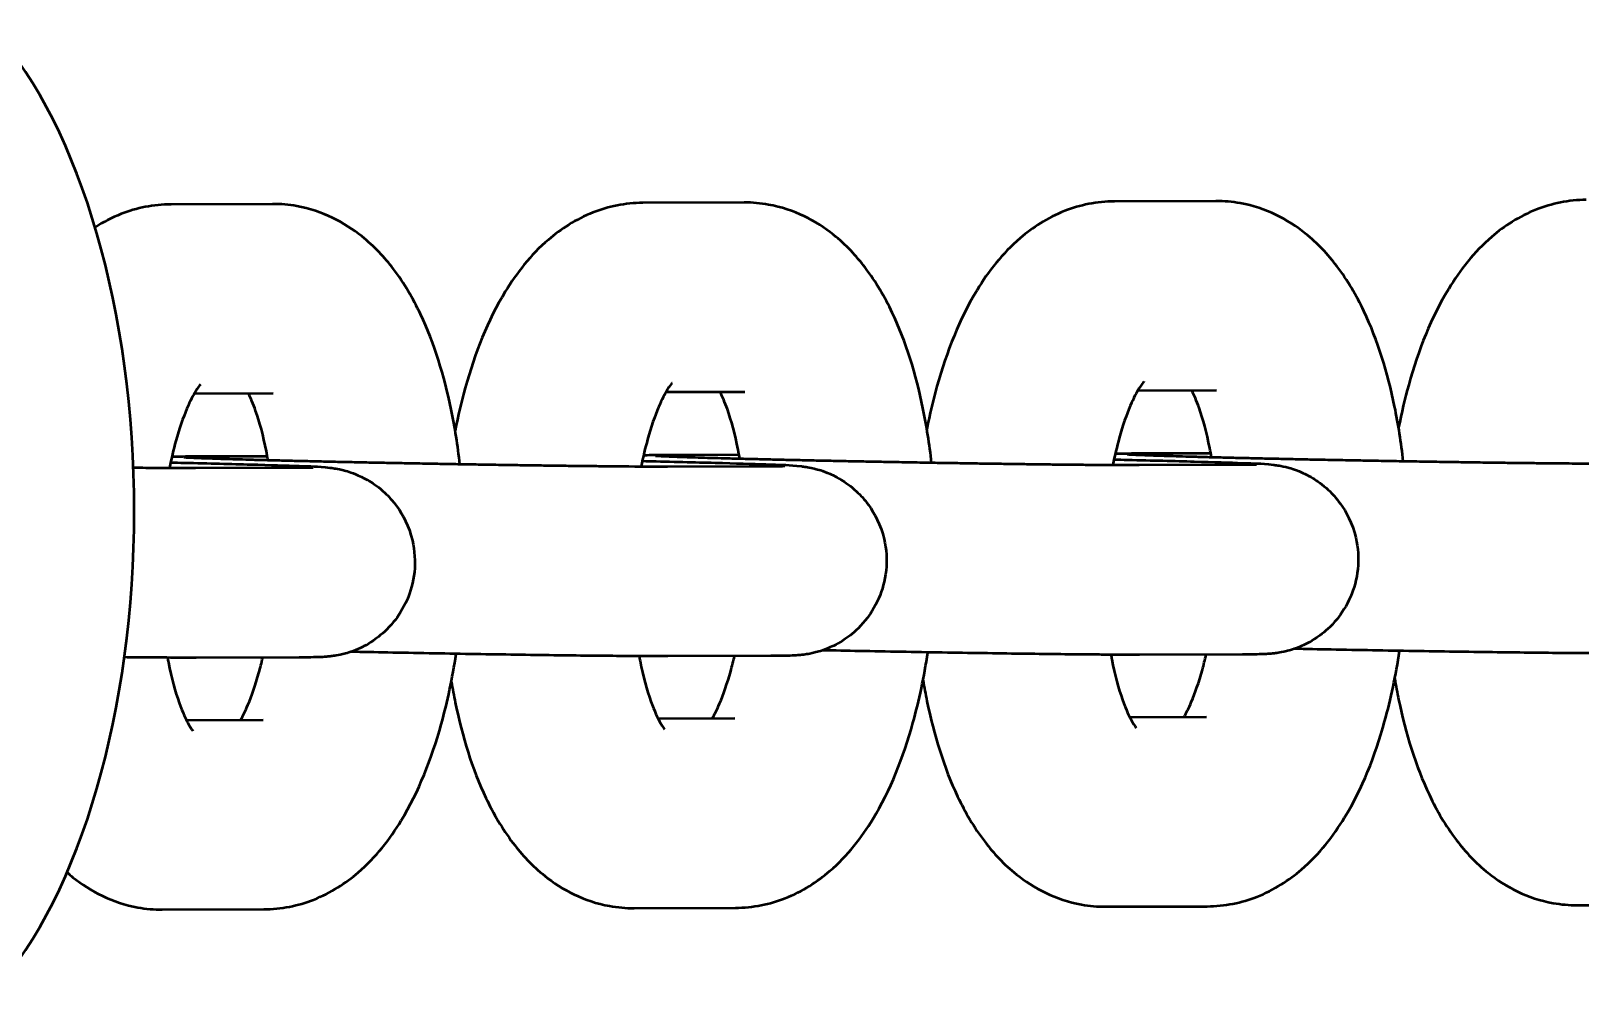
# Model space of a CAD drawing. Header units: millimetres. Extents: x 170 to 5770, y -1450 to 5650.
# Drawn here: x 1866.94 to 1916.01, y 2084.8 to 2115.2 of the extents above; entities that cross this region are included whole.
import ezdxf

# ---------------------------------------------------------------- set-up
doc = ezdxf.new("R2010")
doc.units = ezdxf.units.MM
doc.header["$LTSCALE"] = 10
doc.layers.add('Viditelná (ISO)', color=7, linetype='Continuous', lineweight=50)

# ---------------------------------------------------------------- blocks, each defined once
blk = doc.blocks.new('VVZ-VH101-2')
at = {"layer": 'Viditelná (ISO)'}
for p, q in [((1704.594, -3540.281), (1701.383, -3540.291)), ((1719.534, -3540.234), (1716.323, -3540.244)), ((1734.474, -3540.187), (1731.264, -3540.197)), ((1719.553, -3546.234), (1717.053, -3546.242)), ((1734.493, -3546.187), (1731.994, -3546.195)), ((1704.613, -3546.281), (1702.113, -3546.288)), ((1732.005, -3548.173), (1734.311, -3548.166)), ((1702.125, -3548.267), (1704.43, -3548.26)), ((1705.417, -3548.636), (1702.159, -3548.646)), ((1717.065, -3548.22), (1719.37, -3548.213)), ((1720.357, -3548.589), (1717.1, -3548.599)), ((1735.297, -3548.542), (1732.04, -3548.552)), ((1735.316, -3554.542), (1732.058, -3554.552)), ((1705.435, -3554.636), (1702.178, -3554.646)), ((1720.375, -3554.589), (1717.118, -3554.599)), ((1731.745, -3556.525), (1734.177, -3556.517)), ((1701.864, -3556.618), (1704.296, -3556.611)), ((1716.805, -3556.571), (1719.237, -3556.564)), ((1701.104, -3562.621), (1704.315, -3562.61)), ((1716.044, -3562.574), (1719.255, -3562.564)), ((1730.985, -3562.527), (1734.196, -3562.517)), ((1745.925, -3562.48), (1749.136, -3562.47))]:
    blk.add_line(p, q, dxfattribs=at)
blk.add_ellipse((1691.465, -3550), major_axis=(0, -17.5), ratio=0.5, start_param=0.518783, end_param=2.62281, dxfattribs=at)
for points, knots in [([(1701.383, -3540.291), (1700.83, -3540.292), (1700.284, -3540.407), (1699.504, -3540.713), (1699.227, -3540.859), (1698.975, -3541.021)], [0, 0, 0, 0, 0.1530865, 0.1530865, 0.2490407, 0.2490407, 0.2490407, 0.2490407]), ([(1710.529, -3548.524), (1710.463, -3547.931), (1710.372, -3547.35), (1710.033, -3545.706), (1709.723, -3544.696), (1709.045, -3543.27), (1708.769, -3542.793), (1708.146, -3541.973), (1707.82, -3541.62), (1706.877, -3540.866), (1706.173, -3540.494), (1705.113, -3540.303), (1704.853, -3540.28), (1704.594, -3540.281)], [5.033433, 5.033433, 5.033433, 5.033433, 5.230427, 5.230427, 5.609649, 5.609649, 5.814278, 5.814278, 5.981726, 5.981726, 6.211342, 6.211342, 6.283185, 6.283185, 6.283185, 6.283185]), ([(1716.323, -3540.244), (1715.77, -3540.246), (1715.225, -3540.36), (1714.192, -3540.766), (1713.725, -3541.073), (1712.758, -3541.903), (1712.329, -3542.461), (1711.408, -3543.974), (1711.009, -3544.992), (1710.578, -3546.538), (1710.471, -3546.99), (1710.38, -3547.454)], [0, 0, 0, 0, 0.153086, 0.153086, 0.32941, 0.32941, 0.586642, 0.586642, 0.985112, 0.985112, 1.143484, 1.143484, 1.143484, 1.143484]), ([(1725.47, -3548.477), (1725.403, -3547.884), (1725.312, -3547.304), (1724.973, -3545.66), (1724.663, -3544.649), (1723.986, -3543.223), (1723.71, -3542.746), (1723.087, -3541.927), (1722.761, -3541.573), (1721.817, -3540.819), (1721.114, -3540.448), (1720.054, -3540.256), (1719.794, -3540.233), (1719.534, -3540.234)], [5.033433, 5.033433, 5.033433, 5.033433, 5.230427, 5.230427, 5.609649, 5.609649, 5.814278, 5.814278, 5.981726, 5.981726, 6.211342, 6.211342, 6.283185, 6.283185, 6.283185, 6.283185]), ([(1731.264, -3540.197), (1730.71, -3540.199), (1730.165, -3540.313), (1729.132, -3540.719), (1728.665, -3541.026), (1727.698, -3541.856), (1727.269, -3542.415), (1726.349, -3543.927), (1725.949, -3544.946), (1725.518, -3546.491), (1725.412, -3546.944), (1725.32, -3547.407)], [0, 0, 0, 0, 0.153086, 0.153086, 0.32941, 0.32941, 0.586642, 0.586642, 0.985112, 0.985112, 1.143484, 1.143484, 1.143484, 1.143484]), ([(1740.41, -3548.43), (1740.343, -3547.837), (1740.252, -3547.257), (1739.914, -3545.613), (1739.604, -3544.602), (1738.926, -3543.176), (1738.65, -3542.7), (1738.027, -3541.88), (1737.701, -3541.527), (1736.758, -3540.773), (1736.054, -3540.401), (1734.994, -3540.21), (1734.734, -3540.186), (1734.474, -3540.187)], [5.033433, 5.033433, 5.033433, 5.033433, 5.230427, 5.230427, 5.609649, 5.609649, 5.814278, 5.814278, 5.981726, 5.981726, 6.211342, 6.211342, 6.283185, 6.283185, 6.283185, 6.283185]), ([(1746.204, -3540.151), (1745.651, -3540.152), (1745.105, -3540.267), (1744.073, -3540.672), (1743.605, -3540.979), (1742.638, -3541.81), (1742.209, -3542.368), (1741.289, -3543.88), (1740.89, -3544.899), (1740.459, -3546.444), (1740.352, -3546.897), (1740.261, -3547.36)], [0, 0, 0, 0, 0.153086, 0.153086, 0.32941, 0.32941, 0.586642, 0.586642, 0.985112, 0.985112, 1.143484, 1.143484, 1.143484, 1.143484]), ([(1702.312, -3545.998), (1702.312, -3545.998), (1702.31, -3546), (1702.288, -3546.024), (1702.233, -3546.091), (1702.083, -3546.333), (1701.983, -3546.522), (1701.763, -3547.04), (1701.642, -3547.387), (1701.459, -3548.05), (1701.39, -3548.339), (1701.33, -3548.644)], [0.3775783, 0.3775783, 0.3775783, 0.3775783, 0.4142906, 0.4142906, 0.578281, 0.578281, 0.7672769, 0.7672769, 0.9900535, 0.9900535, 1.1406583, 1.1406583, 1.1406583, 1.1406583]), ([(1717.253, -3545.951), (1717.253, -3545.951), (1717.25, -3545.953), (1717.228, -3545.978), (1717.173, -3546.045), (1717.023, -3546.286), (1716.924, -3546.475), (1716.703, -3546.993), (1716.582, -3547.341), (1716.399, -3548.003), (1716.331, -3548.292), (1716.27, -3548.597)], [0.3775783, 0.3775783, 0.3775783, 0.3775783, 0.4142906, 0.4142906, 0.578281, 0.578281, 0.7672769, 0.7672769, 0.9900535, 0.9900535, 1.1406583, 1.1406583, 1.1406583, 1.1406583]), ([(1719.394, -3548.35), (1719.378, -3548.251), (1719.36, -3548.154), (1719.244, -3547.566), (1719.125, -3547.129), (1718.924, -3546.562), (1718.845, -3546.378), (1718.774, -3546.236)], [5.1618502, 5.1618502, 5.1618502, 5.1618502, 5.2116281, 5.2116281, 5.4704627, 5.4704627, 5.6323724, 5.6323724, 5.6323724, 5.6323724]), ([(1732.193, -3545.904), (1732.193, -3545.904), (1732.191, -3545.907), (1732.168, -3545.931), (1732.114, -3545.998), (1731.964, -3546.24), (1731.864, -3546.429), (1731.644, -3546.947), (1731.522, -3547.294), (1731.339, -3547.956), (1731.271, -3548.246), (1731.21, -3548.551)], [0.3775783, 0.3775783, 0.3775783, 0.3775783, 0.4142906, 0.4142906, 0.578281, 0.578281, 0.7672769, 0.7672769, 0.9900535, 0.9900535, 1.1406583, 1.1406583, 1.1406583, 1.1406583]), ([(1734.335, -3548.303), (1734.318, -3548.204), (1734.3, -3548.107), (1734.185, -3547.519), (1734.065, -3547.083), (1733.864, -3546.515), (1733.785, -3546.331), (1733.714, -3546.19)], [5.1618502, 5.1618502, 5.1618502, 5.1618502, 5.2116281, 5.2116281, 5.4704627, 5.4704627, 5.6323724, 5.6323724, 5.6323724, 5.6323724]), ([(1704.454, -3548.396), (1704.437, -3548.297), (1704.419, -3548.201), (1704.304, -3547.613), (1704.184, -3547.176), (1703.983, -3546.609), (1703.904, -3546.425), (1703.834, -3546.283)], [5.1618502, 5.1618502, 5.1618502, 5.1618502, 5.2116281, 5.2116281, 5.4704627, 5.4704627, 5.6323724, 5.6323724, 5.6323724, 5.6323724]), ([(1731.288, -3548.185), (1731.301, -3548.184), (1731.313, -3548.184), (1731.524, -3548.176), (1731.72, -3548.174), (1732.005, -3548.173)], [2.876651, 2.876651, 2.876651, 2.876651, 2.8916677, 2.8916677, 3.1415927, 3.1415927, 3.1415927, 3.1415927]), ([(1702.159, -3548.646), (1701.86, -3548.647), (1701.445, -3548.645), (1700.708, -3548.64), (1700.456, -3548.638), (1700.188, -3548.635)], [0, 0, 0, 0, 0.291065, 0.291065, 0.425108, 0.425108, 0.425108, 0.425108]), ([(1701.367, -3548.463), (1701.514, -3548.466), (1701.658, -3548.469), (1702.581, -3548.491), (1703.294, -3548.509), (1704.527, -3548.543), (1705.043, -3548.559), (1705.857, -3548.59), (1705.967, -3548.578), (1706.451, -3548.635), (1706.493, -3548.64), (1706.61, -3548.658), (1706.678, -3548.669), (1706.894, -3548.721), (1707.005, -3548.746), (1707.334, -3548.879), (1707.47, -3548.936), (1707.798, -3549.137), (1707.958, -3549.244), (1708.269, -3549.536), (1708.399, -3549.672), (1708.719, -3550.114), (1708.918, -3550.477), (1709.098, -3551.248), (1709.123, -3551.599), (1709.053, -3552.254), (1708.967, -3552.554), (1708.731, -3553.102), (1708.576, -3553.333), (1708.228, -3553.761), (1708.042, -3553.916), (1707.634, -3554.218), (1707.456, -3554.301), (1707.062, -3554.475), (1706.93, -3554.505), (1706.702, -3554.562), (1706.627, -3554.574), (1706.503, -3554.594), (1706.458, -3554.6), (1706.365, -3554.61), (1706.326, -3554.614), (1706.215, -3554.622), (1706.165, -3554.624), (1705.917, -3554.634), (1705.721, -3554.635), (1705.435, -3554.636)], [4.72633, 4.72633, 4.72633, 4.72633, 4.785175, 4.785175, 5.107075, 5.107075, 5.432063, 5.432063, 5.779215, 5.779215, 5.807005, 5.807005, 5.83185, 5.83185, 5.848936, 5.848936, 5.857274, 5.857274, 5.862769, 5.862769, 5.866038, 5.866038, 5.870662, 5.870662, 5.873803, 5.873803, 5.876779, 5.876779, 5.880228, 5.880228, 5.884991, 5.884991, 5.892836, 5.892836, 5.907239, 5.907239, 5.924497, 5.924497, 5.943028, 5.943028, 5.970649, 5.970649, 6.03326, 6.03326, 6.283185, 6.283185, 6.283185, 6.283185]), ([(1701.408, -3548.278), (1701.42, -3548.278), (1701.432, -3548.277), (1701.643, -3548.269), (1701.839, -3548.268), (1702.125, -3548.267)], [2.876651, 2.876651, 2.876651, 2.876651, 2.8916677, 2.8916677, 3.1415927, 3.1415927, 3.1415927, 3.1415927]), ([(1717.1, -3548.599), (1716.8, -3548.6), (1716.386, -3548.599), (1715.746, -3548.594), (1715.604, -3548.593), (1715.307, -3548.59), (1715.151, -3548.589), (1714.828, -3548.585), (1714.662, -3548.584), (1714.32, -3548.58), (1714.145, -3548.578), (1713.785, -3548.573), (1713.598, -3548.571), (1713.216, -3548.566), (1713.02, -3548.563), (1712.62, -3548.557), (1712.417, -3548.554), (1712.008, -3548.548), (1711.802, -3548.545), (1711.385, -3548.538), (1711.174, -3548.535), (1710.747, -3548.528), (1710.531, -3548.524), (1710.098, -3548.516), (1709.88, -3548.512), (1709.448, -3548.505), (1709.233, -3548.501), (1708.805, -3548.492), (1708.591, -3548.488), (1708.164, -3548.48), (1707.951, -3548.476), (1707.528, -3548.467), (1707.319, -3548.463), (1706.909, -3548.454), (1706.708, -3548.45), (1706.313, -3548.441), (1706.119, -3548.437), (1705.736, -3548.428), (1705.547, -3548.423), (1705.18, -3548.415), (1705.001, -3548.41), (1704.655, -3548.401), (1704.488, -3548.397), (1704.168, -3548.389), (1704.014, -3548.385), (1703.716, -3548.376), (1703.572, -3548.372), (1703.298, -3548.364), (1703.168, -3548.36), (1702.924, -3548.353), (1702.81, -3548.349), (1702.601, -3548.342), (1702.505, -3548.339), (1702.327, -3548.332), (1702.245, -3548.329), (1702.098, -3548.323), (1702.033, -3548.32), (1701.923, -3548.315), (1701.877, -3548.312), (1701.808, -3548.308), (1701.785, -3548.307), (1701.785, -3548.307)], [0, 0, 0, 0, 0.291065, 0.291065, 0.369031, 0.369031, 0.447961, 0.447961, 0.526863, 0.526863, 0.604755, 0.604755, 0.683697, 0.683697, 0.763647, 0.763647, 0.843586, 0.843586, 0.922499, 0.922499, 1.001678, 1.001678, 1.081879, 1.081879, 1.162078, 1.162078, 1.241252, 1.241252, 1.320455, 1.320455, 1.400689, 1.400689, 1.48093, 1.48093, 1.56015, 1.56015, 1.639213, 1.639213, 1.719318, 1.719318, 1.799442, 1.799442, 1.878555, 1.878555, 1.957073, 1.957073, 2.036659, 2.036659, 2.116295, 2.116295, 2.194939, 2.194939, 2.270754, 2.270754, 2.347787, 2.347787, 2.425062, 2.425062, 2.501304, 2.501304, 2.58091, 2.58091, 2.58091, 2.58091]), ([(1705.884, -3548.63), (1705.884, -3548.63), (1705.88, -3548.631), (1705.847, -3548.632), (1705.763, -3548.633), (1705.583, -3548.635), (1705.505, -3548.636), (1705.417, -3548.636)], [6.0234812, 6.0234812, 6.0234812, 6.0234812, 6.0517517, 6.0517517, 6.197238, 6.197238, 6.2831853, 6.2831853, 6.2831853, 6.2831853]), ([(1716.307, -3548.416), (1716.454, -3548.419), (1716.599, -3548.423), (1717.521, -3548.444), (1718.235, -3548.462), (1719.467, -3548.496), (1719.983, -3548.512), (1720.798, -3548.543), (1720.908, -3548.532), (1721.391, -3548.588), (1721.433, -3548.593), (1721.551, -3548.612), (1721.618, -3548.622), (1721.834, -3548.675), (1721.945, -3548.699), (1722.274, -3548.832), (1722.41, -3548.89), (1722.739, -3549.091), (1722.898, -3549.197), (1723.21, -3549.489), (1723.339, -3549.626), (1723.66, -3550.068), (1723.859, -3550.431), (1724.038, -3551.201), (1724.063, -3551.553), (1723.993, -3552.207), (1723.908, -3552.508), (1723.671, -3553.055), (1723.516, -3553.287), (1723.168, -3553.714), (1722.983, -3553.869), (1722.574, -3554.172), (1722.396, -3554.255), (1722.003, -3554.429), (1721.87, -3554.458), (1721.642, -3554.516), (1721.568, -3554.528), (1721.444, -3554.548), (1721.399, -3554.553), (1721.305, -3554.564), (1721.266, -3554.567), (1721.155, -3554.575), (1721.106, -3554.577), (1720.857, -3554.587), (1720.661, -3554.588), (1720.375, -3554.589)], [4.72633, 4.72633, 4.72633, 4.72633, 4.785175, 4.785175, 5.107075, 5.107075, 5.432063, 5.432063, 5.779215, 5.779215, 5.807005, 5.807005, 5.83185, 5.83185, 5.848936, 5.848936, 5.857274, 5.857274, 5.862769, 5.862769, 5.866038, 5.866038, 5.870662, 5.870662, 5.873803, 5.873803, 5.876779, 5.876779, 5.880228, 5.880228, 5.884991, 5.884991, 5.892836, 5.892836, 5.907239, 5.907239, 5.924497, 5.924497, 5.943028, 5.943028, 5.970649, 5.970649, 6.03326, 6.03326, 6.283185, 6.283185, 6.283185, 6.283185]), ([(1716.348, -3548.231), (1716.361, -3548.231), (1716.373, -3548.23), (1716.584, -3548.222), (1716.779, -3548.221), (1717.065, -3548.22)], [2.876651, 2.876651, 2.876651, 2.876651, 2.8916677, 2.8916677, 3.1415927, 3.1415927, 3.1415927, 3.1415927]), ([(1732.04, -3548.552), (1731.741, -3548.553), (1731.326, -3548.552), (1730.686, -3548.547), (1730.544, -3548.546), (1730.247, -3548.543), (1730.091, -3548.542), (1729.769, -3548.539), (1729.602, -3548.537), (1729.26, -3548.533), (1729.085, -3548.531), (1728.725, -3548.526), (1728.539, -3548.524), (1728.156, -3548.519), (1727.96, -3548.516), (1727.56, -3548.51), (1727.357, -3548.507), (1726.948, -3548.501), (1726.742, -3548.498), (1726.325, -3548.491), (1726.115, -3548.488), (1725.688, -3548.481), (1725.472, -3548.477), (1725.038, -3548.47), (1724.82, -3548.466), (1724.388, -3548.458), (1724.173, -3548.454), (1723.745, -3548.446), (1723.532, -3548.442), (1723.105, -3548.433), (1722.891, -3548.429), (1722.469, -3548.42), (1722.259, -3548.416), (1721.849, -3548.407), (1721.648, -3548.403), (1721.253, -3548.394), (1721.059, -3548.39), (1720.676, -3548.381), (1720.488, -3548.377), (1720.12, -3548.368), (1719.941, -3548.363), (1719.595, -3548.355), (1719.429, -3548.351), (1719.108, -3548.342), (1718.954, -3548.338), (1718.656, -3548.33), (1718.513, -3548.326), (1718.239, -3548.318), (1718.109, -3548.314), (1717.864, -3548.306), (1717.75, -3548.302), (1717.541, -3548.295), (1717.445, -3548.292), (1717.267, -3548.285), (1717.186, -3548.282), (1717.039, -3548.276), (1716.974, -3548.273), (1716.863, -3548.268), (1716.818, -3548.266), (1716.748, -3548.262), (1716.725, -3548.26), (1716.725, -3548.26)], [0, 0, 0, 0, 0.291065, 0.291065, 0.369031, 0.369031, 0.447961, 0.447961, 0.526863, 0.526863, 0.604755, 0.604755, 0.683697, 0.683697, 0.763647, 0.763647, 0.843586, 0.843586, 0.922499, 0.922499, 1.001678, 1.001678, 1.081879, 1.081879, 1.162078, 1.162078, 1.241252, 1.241252, 1.320455, 1.320455, 1.400689, 1.400689, 1.48093, 1.48093, 1.56015, 1.56015, 1.639213, 1.639213, 1.719318, 1.719318, 1.799442, 1.799442, 1.878555, 1.878555, 1.957073, 1.957073, 2.036659, 2.036659, 2.116295, 2.116295, 2.194939, 2.194939, 2.270754, 2.270754, 2.347787, 2.347787, 2.425062, 2.425062, 2.501304, 2.501304, 2.58091, 2.58091, 2.58091, 2.58091]), ([(1720.824, -3548.584), (1720.824, -3548.584), (1720.821, -3548.584), (1720.787, -3548.585), (1720.703, -3548.587), (1720.524, -3548.588), (1720.445, -3548.589), (1720.357, -3548.589)], [6.0234812, 6.0234812, 6.0234812, 6.0234812, 6.0517517, 6.0517517, 6.197238, 6.197238, 6.2831853, 6.2831853, 6.2831853, 6.2831853]), ([(1731.248, -3548.369), (1731.394, -3548.373), (1731.539, -3548.376), (1732.461, -3548.397), (1733.175, -3548.415), (1734.408, -3548.449), (1734.923, -3548.466), (1735.738, -3548.496), (1735.848, -3548.485), (1736.332, -3548.541), (1736.373, -3548.546), (1736.491, -3548.565), (1736.559, -3548.575), (1736.775, -3548.628), (1736.885, -3548.652), (1737.215, -3548.785), (1737.351, -3548.843), (1737.679, -3549.044), (1737.839, -3549.151), (1738.15, -3549.442), (1738.279, -3549.579), (1738.6, -3550.021), (1738.799, -3550.384), (1738.979, -3551.155), (1739.003, -3551.506), (1738.934, -3552.16), (1738.848, -3552.461), (1738.611, -3553.008), (1738.457, -3553.24), (1738.109, -3553.668), (1737.923, -3553.823), (1737.514, -3554.125), (1737.336, -3554.208), (1736.943, -3554.382), (1736.811, -3554.412), (1736.582, -3554.469), (1736.508, -3554.481), (1736.384, -3554.501), (1736.339, -3554.506), (1736.245, -3554.517), (1736.206, -3554.52), (1736.096, -3554.529), (1736.046, -3554.531), (1735.797, -3554.54), (1735.601, -3554.542), (1735.316, -3554.542)], [4.72633, 4.72633, 4.72633, 4.72633, 4.785175, 4.785175, 5.107075, 5.107075, 5.432063, 5.432063, 5.779215, 5.779215, 5.807005, 5.807005, 5.83185, 5.83185, 5.848936, 5.848936, 5.857274, 5.857274, 5.862769, 5.862769, 5.866038, 5.866038, 5.870662, 5.870662, 5.873803, 5.873803, 5.876779, 5.876779, 5.880228, 5.880228, 5.884991, 5.884991, 5.892836, 5.892836, 5.907239, 5.907239, 5.924497, 5.924497, 5.943028, 5.943028, 5.970649, 5.970649, 6.03326, 6.03326, 6.283185, 6.283185, 6.283185, 6.283185]), ([(1746.98, -3548.506), (1746.681, -3548.507), (1746.266, -3548.505), (1745.626, -3548.501), (1745.484, -3548.499), (1745.187, -3548.497), (1745.032, -3548.495), (1744.709, -3548.492), (1744.542, -3548.49), (1744.2, -3548.486), (1744.026, -3548.484), (1743.665, -3548.48), (1743.479, -3548.477), (1743.097, -3548.472), (1742.9, -3548.47), (1742.501, -3548.464), (1742.297, -3548.461), (1741.888, -3548.455), (1741.682, -3548.451), (1741.266, -3548.445), (1741.055, -3548.441), (1740.628, -3548.434), (1740.412, -3548.431), (1739.978, -3548.423), (1739.761, -3548.419), (1739.328, -3548.411), (1739.114, -3548.407), (1738.685, -3548.399), (1738.472, -3548.395), (1738.045, -3548.387), (1737.832, -3548.382), (1737.409, -3548.374), (1737.2, -3548.369), (1736.789, -3548.361), (1736.588, -3548.356), (1736.193, -3548.348), (1735.999, -3548.343), (1735.617, -3548.334), (1735.428, -3548.33), (1735.06, -3548.321), (1734.881, -3548.317), (1734.536, -3548.308), (1734.369, -3548.304), (1734.048, -3548.295), (1733.894, -3548.291), (1733.597, -3548.283), (1733.453, -3548.279), (1733.179, -3548.271), (1733.049, -3548.267), (1732.805, -3548.259), (1732.691, -3548.256), (1732.481, -3548.249), (1732.386, -3548.245), (1732.208, -3548.239), (1732.126, -3548.236), (1731.979, -3548.23), (1731.914, -3548.227), (1731.803, -3548.221), (1731.758, -3548.219), (1731.689, -3548.215), (1731.665, -3548.213), (1731.665, -3548.213)], [0, 0, 0, 0, 0.291065, 0.291065, 0.369031, 0.369031, 0.447961, 0.447961, 0.526863, 0.526863, 0.604755, 0.604755, 0.683697, 0.683697, 0.763647, 0.763647, 0.843586, 0.843586, 0.922499, 0.922499, 1.001678, 1.001678, 1.081879, 1.081879, 1.162078, 1.162078, 1.241252, 1.241252, 1.320455, 1.320455, 1.400689, 1.400689, 1.48093, 1.48093, 1.56015, 1.56015, 1.639213, 1.639213, 1.719318, 1.719318, 1.799442, 1.799442, 1.878555, 1.878555, 1.957073, 1.957073, 2.036659, 2.036659, 2.116295, 2.116295, 2.194939, 2.194939, 2.270754, 2.270754, 2.347787, 2.347787, 2.425062, 2.425062, 2.501304, 2.501304, 2.58091, 2.58091, 2.58091, 2.58091]), ([(1735.764, -3548.537), (1735.764, -3548.537), (1735.761, -3548.537), (1735.727, -3548.538), (1735.644, -3548.54), (1735.464, -3548.542), (1735.386, -3548.542), (1735.297, -3548.542)], [6.0234812, 6.0234812, 6.0234812, 6.0234812, 6.0517517, 6.0517517, 6.197238, 6.197238, 6.2831853, 6.2831853, 6.2831853, 6.2831853]), ([(1704.315, -3562.61), (1704.868, -3562.609), (1705.414, -3562.494), (1706.446, -3562.089), (1706.914, -3561.782), (1707.881, -3560.951), (1708.309, -3560.393), (1709.23, -3558.881), (1709.629, -3557.862), (1710.137, -3556.043), (1710.294, -3555.294), (1710.411, -3554.523)], [3.141593, 3.141593, 3.141593, 3.141593, 3.294679, 3.294679, 3.471003, 3.471003, 3.728234, 3.728234, 4.126704, 4.126704, 4.383773, 4.383773, 4.383773, 4.383773]), ([(1717.118, -3554.599), (1717.017, -3554.599), (1716.908, -3554.599), (1716.671, -3554.599), (1716.542, -3554.599), (1716.268, -3554.598), (1716.122, -3554.597), (1715.815, -3554.595), (1715.655, -3554.593), (1714.869, -3554.587), (1714.148, -3554.579), (1712.579, -3554.558), (1711.734, -3554.545), (1709.999, -3554.516), (1709.111, -3554.5), (1707.848, -3554.475), (1707.455, -3554.467), (1707.071, -3554.459)], [0, 0, 0, 0, 0.087799, 0.087799, 0.177001, 0.177001, 0.266312, 0.266312, 0.354363, 0.354363, 0.679377, 0.679377, 1.00127, 1.00127, 1.322425, 1.322425, 1.4699, 1.4699, 1.4699, 1.4699]), ([(1719.255, -3562.564), (1719.808, -3562.562), (1720.354, -3562.448), (1721.387, -3562.042), (1721.854, -3561.735), (1722.821, -3560.905), (1723.25, -3560.346), (1724.17, -3558.834), (1724.57, -3557.815), (1725.077, -3555.996), (1725.234, -3555.247), (1725.352, -3554.476)], [3.141593, 3.141593, 3.141593, 3.141593, 3.294679, 3.294679, 3.471003, 3.471003, 3.728234, 3.728234, 4.126704, 4.126704, 4.383773, 4.383773, 4.383773, 4.383773]), ([(1732.058, -3554.552), (1731.958, -3554.553), (1731.849, -3554.553), (1731.611, -3554.552), (1731.483, -3554.552), (1731.208, -3554.551), (1731.062, -3554.55), (1730.756, -3554.548), (1730.595, -3554.547), (1729.809, -3554.54), (1729.088, -3554.532), (1727.519, -3554.511), (1726.674, -3554.498), (1724.94, -3554.469), (1724.051, -3554.453), (1722.788, -3554.428), (1722.395, -3554.42), (1722.012, -3554.412)], [0, 0, 0, 0, 0.087799, 0.087799, 0.177001, 0.177001, 0.266312, 0.266312, 0.354363, 0.354363, 0.679377, 0.679377, 1.00127, 1.00127, 1.322425, 1.322425, 1.4699, 1.4699, 1.4699, 1.4699]), ([(1731.149, -3554.55), (1731.158, -3554.602), (1731.168, -3554.652), (1731.275, -3555.195), (1731.394, -3555.632), (1731.626, -3556.287), (1731.739, -3556.525), (1731.896, -3556.798), (1731.95, -3556.861), (1731.951, -3556.862), (1731.951, -3556.862), (1731.951, -3556.862)], [2.0438231, 2.0438231, 2.0438231, 2.0438231, 2.0700355, 2.0700355, 2.32887, 2.32887, 2.5557634, 2.5557634, 2.7425278, 2.7425278, 2.7441681, 2.7441681, 2.7441681, 2.7441681]), ([(1733.466, -3556.519), (1733.536, -3556.397), (1733.615, -3556.238), (1733.815, -3555.768), (1733.937, -3555.42), (1734.088, -3554.872), (1734.129, -3554.712), (1734.167, -3554.546)], [3.7576792, 3.7576792, 3.7576792, 3.7576792, 3.9088696, 3.9088696, 4.1316462, 4.1316462, 4.2178425, 4.2178425, 4.2178425, 4.2178425]), ([(1734.196, -3562.517), (1734.749, -3562.515), (1735.294, -3562.401), (1736.327, -3561.995), (1736.794, -3561.688), (1737.761, -3560.858), (1738.19, -3560.3), (1739.111, -3558.787), (1739.51, -3557.769), (1740.017, -3555.95), (1740.174, -3555.201), (1740.292, -3554.429)], [3.141593, 3.141593, 3.141593, 3.141593, 3.294679, 3.294679, 3.471003, 3.471003, 3.728234, 3.728234, 4.126704, 4.126704, 4.383773, 4.383773, 4.383773, 4.383773]), ([(1746.998, -3554.506), (1746.898, -3554.506), (1746.789, -3554.506), (1746.552, -3554.506), (1746.423, -3554.505), (1746.148, -3554.504), (1746.002, -3554.503), (1745.696, -3554.501), (1745.536, -3554.5), (1744.749, -3554.493), (1744.028, -3554.485), (1742.46, -3554.464), (1741.614, -3554.451), (1739.88, -3554.423), (1738.992, -3554.406), (1737.728, -3554.382), (1737.336, -3554.374), (1736.952, -3554.365)], [0, 0, 0, 0, 0.087799, 0.087799, 0.177001, 0.177001, 0.266312, 0.266312, 0.354363, 0.354363, 0.679377, 0.679377, 1.00127, 1.00127, 1.322425, 1.322425, 1.4699, 1.4699, 1.4699, 1.4699]), ([(1702.178, -3554.646), (1702.077, -3554.646), (1701.968, -3554.646), (1701.731, -3554.646), (1701.602, -3554.645), (1701.328, -3554.644), (1701.181, -3554.643), (1700.875, -3554.641), (1700.715, -3554.64), (1700.343, -3554.637), (1700.128, -3554.635), (1699.903, -3554.633)], [0, 0, 0, 0, 0.0877987, 0.0877987, 0.1770012, 0.1770012, 0.2663115, 0.2663115, 0.3543629, 0.3543629, 0.4616275, 0.4616275, 0.4616275, 0.4616275]), ([(1701.268, -3554.644), (1701.278, -3554.695), (1701.287, -3554.745), (1701.394, -3555.289), (1701.514, -3555.725), (1701.746, -3556.38), (1701.858, -3556.618), (1702.016, -3556.892), (1702.069, -3556.954), (1702.07, -3556.955), (1702.07, -3556.955), (1702.07, -3556.955)], [2.0438231, 2.0438231, 2.0438231, 2.0438231, 2.0700355, 2.0700355, 2.32887, 2.32887, 2.5557634, 2.5557634, 2.7425278, 2.7425278, 2.7441681, 2.7441681, 2.7441681, 2.7441681]), ([(1703.585, -3556.613), (1703.655, -3556.49), (1703.735, -3556.331), (1703.935, -3555.861), (1704.056, -3555.514), (1704.208, -3554.966), (1704.248, -3554.805), (1704.286, -3554.639)], [3.7576792, 3.7576792, 3.7576792, 3.7576792, 3.9088696, 3.9088696, 4.1316462, 4.1316462, 4.2178425, 4.2178425, 4.2178425, 4.2178425]), ([(1716.209, -3554.597), (1716.218, -3554.648), (1716.228, -3554.699), (1716.334, -3555.242), (1716.454, -3555.678), (1716.686, -3556.333), (1716.798, -3556.571), (1716.956, -3556.845), (1717.009, -3556.908), (1717.01, -3556.909), (1717.01, -3556.909), (1717.01, -3556.909)], [2.0438231, 2.0438231, 2.0438231, 2.0438231, 2.0700355, 2.0700355, 2.32887, 2.32887, 2.5557634, 2.5557634, 2.7425278, 2.7425278, 2.7441681, 2.7441681, 2.7441681, 2.7441681]), ([(1718.525, -3556.566), (1718.595, -3556.444), (1718.675, -3556.285), (1718.875, -3555.814), (1718.997, -3555.467), (1719.148, -3554.919), (1719.188, -3554.759), (1719.227, -3554.593)], [3.7576792, 3.7576792, 3.7576792, 3.7576792, 3.9088696, 3.9088696, 4.1316462, 4.1316462, 4.2178425, 4.2178425, 4.2178425, 4.2178425]), ([(1710.258, -3555.401), (1710.296, -3555.625), (1710.337, -3555.847), (1710.605, -3557.148), (1710.915, -3558.159), (1711.593, -3559.585), (1711.869, -3560.061), (1712.492, -3560.881), (1712.818, -3561.234), (1713.761, -3561.988), (1714.465, -3562.36), (1715.525, -3562.551), (1715.785, -3562.575), (1716.044, -3562.574)], [2.012007, 2.012007, 2.012007, 2.012007, 2.088834, 2.088834, 2.468056, 2.468056, 2.672685, 2.672685, 2.840134, 2.840134, 3.069749, 3.069749, 3.141593, 3.141593, 3.141593, 3.141593]), ([(1725.199, -3555.354), (1725.236, -3555.578), (1725.277, -3555.8), (1725.546, -3557.101), (1725.855, -3558.112), (1726.533, -3559.538), (1726.809, -3560.015), (1727.432, -3560.834), (1727.758, -3561.188), (1728.702, -3561.942), (1729.405, -3562.313), (1730.465, -3562.505), (1730.725, -3562.528), (1730.985, -3562.527)], [2.012007, 2.012007, 2.012007, 2.012007, 2.088834, 2.088834, 2.468056, 2.468056, 2.672685, 2.672685, 2.840134, 2.840134, 3.069749, 3.069749, 3.141593, 3.141593, 3.141593, 3.141593]), ([(1740.139, -3555.307), (1740.176, -3555.532), (1740.218, -3555.754), (1740.486, -3557.055), (1740.796, -3558.065), (1741.473, -3559.491), (1741.749, -3559.968), (1742.373, -3560.788), (1742.698, -3561.141), (1743.642, -3561.895), (1744.345, -3562.267), (1745.405, -3562.458), (1745.666, -3562.481), (1745.925, -3562.48)], [2.012007, 2.012007, 2.012007, 2.012007, 2.088834, 2.088834, 2.468056, 2.468056, 2.672685, 2.672685, 2.840134, 2.840134, 3.069749, 3.069749, 3.141593, 3.141593, 3.141593, 3.141593]), ([(1698.086, -3561.44), (1698.147, -3561.494), (1698.21, -3561.547), (1698.821, -3562.035), (1699.524, -3562.407), (1700.584, -3562.598), (1700.845, -3562.621), (1701.104, -3562.621)], [2.8127825, 2.8127825, 2.8127825, 2.8127825, 2.8401338, 2.8401338, 3.0697491, 3.0697491, 3.1415927, 3.1415927, 3.1415927, 3.1415927])]:
    blk.add_open_spline(points, degree=3, knots=knots, dxfattribs=at)

msp = doc.modelspace()

# ---------------------------------------------------------------- block references
msp.add_blockref('VVZ-VH101-2', (170, 5650))

doc.saveas('drawing.dxf')
